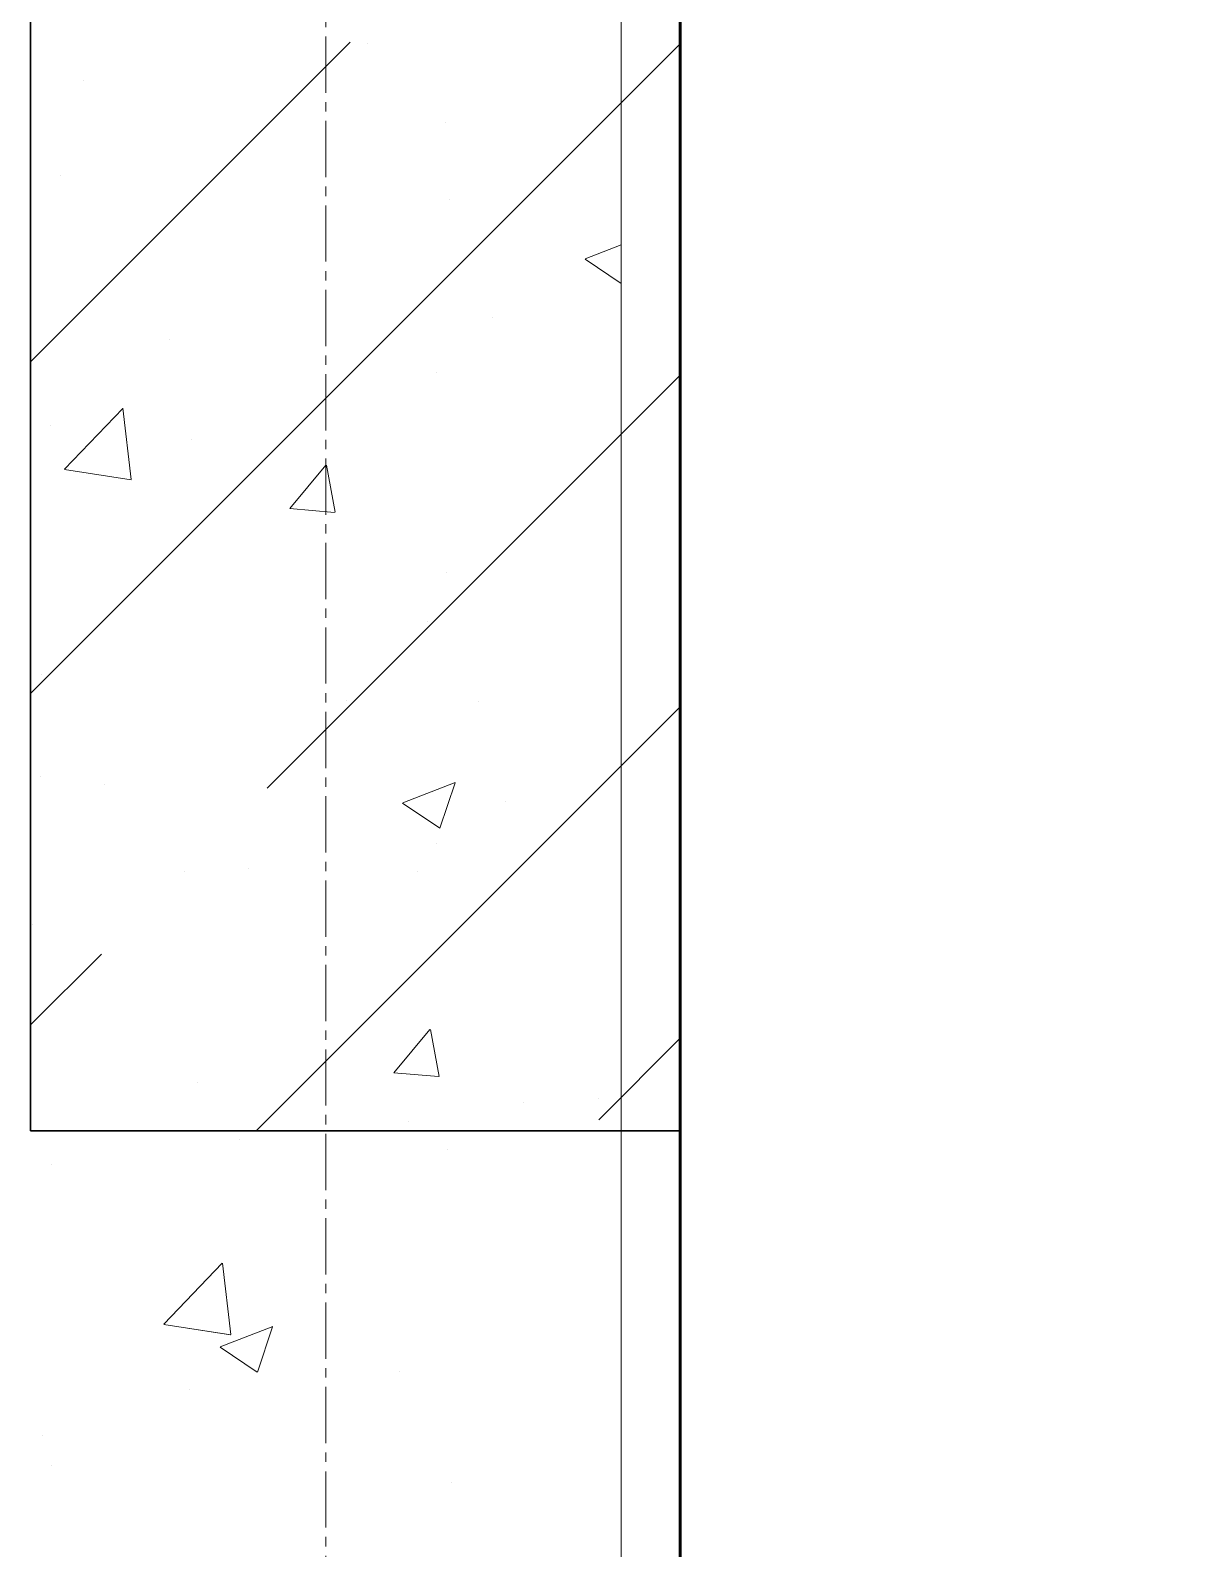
# Model space of a CAD drawing. Header units: millimetres. Extents: x 470010 to 1231400, y -134005 to 421770.
# Drawn here: x 672774 to 673168, y -49053 to -48539 of the extents above; entities that cross this region are included whole.
import ezdxf
from ezdxf.enums import TextEntityAlignment as Align

# ---------------------------------------------------------------- set-up
doc = ezdxf.new("R2010")
doc.units = ezdxf.units.MM
doc.linetypes.add('CENTER2', pattern=[28.575, 19.05, -3.175, 3.175, -3.175])
doc.linetypes.add('HIDDEN2', pattern=[4.7625, 3.175, -1.5875])
doc.layers.get('Defpoints').update_dxf_attribs({"color": 140})
for name, color, linetype, lineweight in [('0) шп потолок', 3, 'Continuous', 60), ('АР_Колонны', 70, 'Continuous', 30), ('АР_Стены ЖБ', 7, 'Continuous', 35), ('АР_Стены ПЕНОблок', 52, 'Continuous', 20), ('АР_Штриховка', 8, 'Continuous', 0)]:
    doc.layers.add(name, color=color, linetype=linetype, lineweight=lineweight)
doc.layers.add('РД_Оси_100', color=7, linetype='Continuous', lineweight=0, true_color=0x525252)
doc.styles.add('style1', font='ARIALN.TTF')

# ---------------------------------------------------------------- blocks, each defined once
blk = doc.blocks.new('СОШ_2200_АР_ОСИ_М100_28.05.24')
at = {"layer": 'РД_Оси_100', "color": 251, "linetype": 'CENTER2', "true_color": 0x636466}
blk.add_line((0, -6155), (0, 139938.679), dxfattribs=at)
blk = doc.blocks.new('A$C9108343f')
at = {"layer": '0) шп потолок'}
blk.add_lwpolyline([(14844.96, 43275.16), (14844.96, 51955), (7274.95, 51955), (7274.95, 42855), (13824.96, 42855)], dxfattribs=at)
at = {"layer": 'АР_Колонны', "color": 18, "linetype": 'HIDDEN2', "lineweight": 25, "true_color": 0x000000}
for p, q in [((7054.96, 51455), (7054.96, 52655)), ((7274.96, 52655), (7274.96, 51455)), ((7274.96, 51455), (7054.96, 51455))]:
    blk.add_line(p, q, dxfattribs=at)
at = {"layer": 'АР_Колонны', "color": 18, "linetype": 'Continuous', "lineweight": 15, "true_color": 0x000000}
for p, q in [((7054.96, 52655), (7054.96, 51455)), ((7054.96, 52655), (7054.96, 51455)), ((7274.96, 51455), (7274.96, 52655)), ((7274.96, 51455), (7274.96, 52655)), ((7054.96, 51455), (7274.96, 51455)), ((7054.96, 51455), (7274.96, 51455))]:
    blk.add_line(p, q, dxfattribs=at)
at = {"layer": 'АР_Стены ЖБ', "color": 18, "linetype": 'Continuous', "lineweight": 30, "true_color": 0x000000}
for p, q in [((7054.96, 52655), (7054.96, 51455)), ((7274.96, 51455), (7274.96, 52655)), ((7054.96, 51455), (7274.96, 51455))]:
    blk.add_line(p, q, dxfattribs=at)
at = {"layer": 'АР_Стены ПЕНОблок', "color": 18, "linetype": 'Continuous', "lineweight": 20, "true_color": 0x000000}
blk.add_line((7254.96, 21355), (7254.96, 97555), dxfattribs=at)
at = {"layer": 'АР_Штриховка', "color": 18, "linetype": 'Continuous', "lineweight": 5, "true_color": 0x000000}
for p, q in [((7054.96, 51715.3), (7163.18, 51823.53)), ((7054.96, 51603.05), (7274.96, 51823.05)), ((7135.12, 51570.96), (7274.96, 51710.8)), ((7131.41, 51455), (7274.96, 51598.54)), ((7107.05, 51542.89), (7107.05, 51542.89)), ((7054.96, 51490.8), (7078.99, 51514.83)), ((7247.37, 51458.7), (7274.96, 51486.29))]:
    blk.add_line(p, q, dxfattribs=at)
at = {"layer": 'АР_Штриховка', "color": 18, "linetype": 'Continuous', "lineweight": 0, "true_color": 0x000000}
for p, q in [((7169.03, 51823.15), (7169.03, 51823.15)), ((7072.83, 51810.49), (7072.83, 51810.49)), ((7195.42, 51796.38), (7195.42, 51796.38)), ((7065.01, 51778.49), (7065.01, 51778.49)), ((7196.89, 51770.32), (7196.89, 51770.32)), ((7242.77, 51750.11), (7254.96, 51741.89)), ((7242.83, 51750.25), (7254.96, 51754.9)), ((7075.98, 51736.12), (7075.98, 51736.12)), ((7211.57, 51730.39), (7211.57, 51730.39)), ((7102.21, 51722.97), (7102.21, 51722.97)), ((7192.33, 51711.82), (7192.33, 51711.82)), ((7066.47, 51678.96), (7086.25, 51699.58)), ((7089.11, 51675.47), (7086.31, 51699.59)), ((7061.92, 51693.94), (7061.92, 51693.94)), ((7109.62, 51689.12), (7109.62, 51689.12)), ((7066.51, 51678.87), (7089.1, 51675.37)), ((7142.76, 51665.7), (7155.01, 51680.29)), ((7158.14, 51664.4), (7155.2, 51680.32)), ((7142.76, 51665.69), (7157.94, 51664.36)), ((7195.8, 51643.91), (7195.8, 51643.91)), ((7189.25, 51627.27), (7189.25, 51627.27)), ((7058.83, 51609.38), (7058.83, 51609.38)), ((7162.11, 51600.6), (7162.11, 51600.6)), ((7206.62, 51600.23), (7206.62, 51600.23)), ((7058.5, 51574.8), (7058.5, 51574.8)), ((7080.08, 51572.21), (7080.08, 51572.21)), ((7181.03, 51566.06), (7198.82, 51572.89)), ((7193.62, 51557.39), (7198.77, 51572.74)), ((7180.97, 51565.92), (7193.6, 51557.4)), ((7215.67, 51566.48), (7215.67, 51566.48)), ((7192.57, 51552.1), (7192.57, 51552.1)), ((7128.98, 51543.73), (7128.98, 51543.73)), ((7186.16, 51542.71), (7186.16, 51542.71)), ((7055.74, 51524.83), (7055.74, 51524.83)), ((7178, 51474.64), (7190.25, 51489.23)), ((7193.38, 51473.34), (7190.45, 51489.26)), ((7178, 51474.63), (7193.19, 51473.31)), ((7111.58, 51471.49), (7111.58, 51471.49)), ((7221.95, 51464.59), (7221.95, 51464.59)), ((7247.17, 51465.76), (7247.17, 51465.76)), ((7183.07, 51458.16), (7183.07, 51458.16)), ((7125.75, 51451.92), (7125.75, 51451.92)), ((7196.14, 51448.68), (7196.14, 51448.68)), ((7062.16, 51443.55), (7062.16, 51443.55)), ((7100.14, 51389.49), (7119.92, 51410.11)), ((7122.79, 51386), (7119.98, 51410.12)), ((7100.18, 51389.4), (7122.77, 51385.9)), ((7119.23, 51381.87), (7137.01, 51388.7)), ((7131.81, 51373.21), (7136.96, 51388.56)), ((7119.17, 51381.73), (7131.8, 51373.21)), ((7179.98, 51373.6), (7179.98, 51373.6)), ((7108.87, 51367.48), (7108.87, 51367.48)), ((7155.13, 51364.41), (7155.13, 51364.41)), ((7058.93, 51351.74), (7058.93, 51351.74)), ((7062.12, 51341.7), (7062.12, 51341.7)), ((7197.71, 51335.97), (7197.71, 51335.97))]:
    blk.add_line(p, q, dxfattribs=at)
at = {"layer": 'РД_Оси_100'}
blk.add_blockref('СОШ_2200_АР_ОСИ_М100_28.05.24', (7154.96, 6755), dxfattribs=at)
at = {"layer": 'Defpoints', "color": 18, "true_color": 0x000000, "style": 'style1'}
for p in [(143949.34, 316089.12), (143974.98, 281639.5), (143890.4, 273244.71), (143839.99, 264276.81), (143967.75, 254892.38), (12251.96, 104178.14), (12382.58, 96023.14)]:
    blk.add_attdef('АР-ПОМЕЩЕНИЕ:НАИМЕНОВАНИЕ', text='', height=100, dxfattribs=at).set_placement(p, align=Align.MIDDLE)
at = {"layer": 'Defpoints', "color": 18, "true_color": 0x000000, "style": 'style1', "flags": 8}
for p in [(143951.3, 279099.09), (143848.34, 269251.11), (143875.33, 260094.25), (144049.74, 250824.7), (163419.28, 238153.36), (155897.46, 237965.97), (183037.2, 237965.97), (143342.94, 237876.19)]:
    blk.add_attdef('АР-ПОМЕЩЕНИЕ:НАИМЕНОВАНИЕ', text='', height=100, dxfattribs=at).set_placement(p, align=Align.MIDDLE)

msp = doc.modelspace()

# ---------------------------------------------------------------- linework, layer by layer
at = {"layer": '0) шп потолок'}
msp.add_lwpolyline([(680563.57, -57091.084), (680563.57, -48411.242), (672993.566, -48411.242), (672993.566, -57511.242), (679543.57, -57511.242)], dxfattribs=at)
at = {"layer": 'АР_Колонны', "color": 18, "linetype": 'HIDDEN2', "lineweight": 25, "true_color": 0x000000}
for p, q in [((672773.57, -48911.242), (672773.57, -47711.242)), ((672993.57, -47711.242), (672993.57, -48911.242)), ((672993.57, -48911.242), (672773.57, -48911.242))]:
    msp.add_line(p, q, dxfattribs=at)
at = {"layer": 'АР_Колонны', "color": 18, "linetype": 'Continuous', "lineweight": 15, "true_color": 0x000000}
for p, q in [((672773.57, -47711.242), (672773.57, -48911.242)), ((672773.57, -47711.242), (672773.57, -48911.242)), ((672993.57, -48911.242), (672993.57, -47711.242)), ((672993.57, -48911.242), (672993.57, -47711.242)), ((672773.57, -48911.242), (672993.57, -48911.242)), ((672773.57, -48911.242), (672993.57, -48911.242))]:
    msp.add_line(p, q, dxfattribs=at)
at = {"layer": 'АР_Стены ЖБ', "color": 18, "linetype": 'Continuous', "lineweight": 30, "true_color": 0x000000}
for p, q in [((672773.57, -47711.242), (672773.57, -48911.242)), ((672993.57, -48911.242), (672993.57, -47711.242)), ((672773.57, -48911.242), (672993.57, -48911.242))]:
    msp.add_line(p, q, dxfattribs=at)
at = {"layer": 'АР_Стены ПЕНОблок', "color": 18, "linetype": 'Continuous', "lineweight": 20, "true_color": 0x000000}
msp.add_line((672973.57, -79011.242), (672973.57, -2811.242), dxfattribs=at)
at = {"layer": 'АР_Штриховка', "color": 18, "linetype": 'Continuous', "lineweight": 5, "true_color": 0x000000}
for p, q in [((672773.57, -48650.938), (672881.793, -48542.715)), ((672773.57, -48763.191), (672993.57, -48543.191)), ((672853.73, -48795.285), (672993.57, -48655.445)), ((672850.025, -48911.242), (672993.57, -48767.698)), ((672773.57, -48875.445), (672797.603, -48851.411)), ((672965.983, -48907.538), (672993.57, -48879.951))]:
    msp.add_line(p, q, dxfattribs=at)
at = {"layer": 'АР_Штриховка', "color": 18, "linetype": 'Continuous', "lineweight": 0, "true_color": 0x000000}
for p, q in [((672961.445, -48615.995), (672973.57, -48611.341)), ((672961.383, -48616.134), (672973.57, -48624.354)), ((672785.078, -48687.279), (672804.862, -48666.66)), ((672807.726, -48690.776), (672804.92, -48666.653)), ((672861.374, -48700.546), (672873.619, -48685.953)), ((672876.754, -48701.842), (672873.817, -48685.921)), ((672785.121, -48687.37), (672807.711, -48690.873)), ((672861.373, -48700.55), (672876.555, -48701.879)), ((672899.643, -48800.183), (672917.428, -48793.356)), ((672912.228, -48808.848), (672917.378, -48793.499)), ((672899.581, -48800.321), (672912.215, -48808.844)), ((672896.617, -48891.603), (672908.862, -48877.01)), ((672911.997, -48892.899), (672909.06, -48876.978)), ((672896.617, -48891.607), (672911.799, -48892.935)), ((672818.753, -48976.747), (672838.537, -48956.129)), ((672841.401, -48980.244), (672838.595, -48956.122)), ((672818.796, -48976.838), (672841.386, -48980.341)), ((672837.841, -48984.371), (672855.626, -48977.544)), ((672850.426, -48993.036), (672855.576, -48977.687)), ((672837.779, -48984.509), (672850.413, -48993.032))]:
    msp.add_line(p, q, dxfattribs=at)

# ---------------------------------------------------------------- block references
msp.add_blockref('A$C9108343f', (665718.612, -100366.242))
at = {"layer": 'РД_Оси_100'}
msp.add_blockref('СОШ_2200_АР_ОСИ_М100_28.05.24', (672873.57, -93611.242), dxfattribs=at)

doc.saveas('drawing.dxf')
